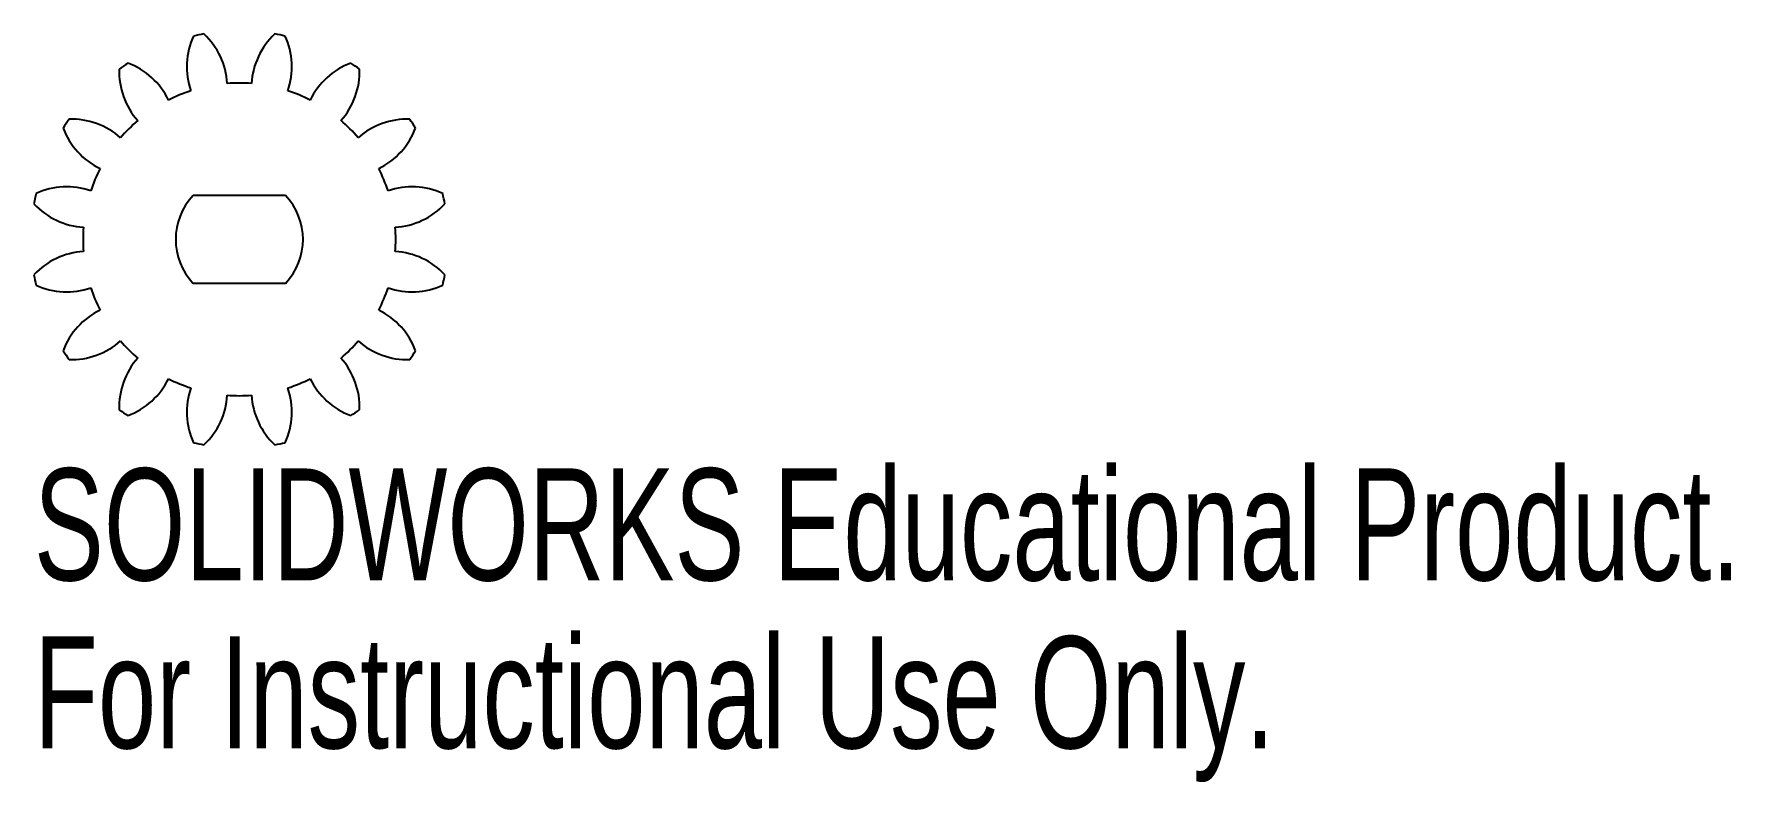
# Model space of a CAD drawing. Header units: millimetres. Extents: x -8.9 to 64.4, y -23.4 to 8.9.
import ezdxf

# ---------------------------------------------------------------- set-up
doc = ezdxf.new("R2010")
doc.units = ezdxf.units.MM
doc.styles.add('SLDTEXTSTYLE0', font='TXT', dxfattribs={"width": 0.7})

msp = doc.modelspace()

# ---------------------------------------------------------------- linework, layer by layer
at = {"color": 7, "linetype": 'Continuous', "lineweight": 25}
for p, q in [((1.988, 1.9), (-1.988, 1.9)), ((1.988, -1.9), (-1.988, -1.9))]:
    msp.add_line(p, q, dxfattribs=at)
for centre, radius, start, end in [((0, 0), 9, 99.78746, 102.71254), ((-3.718, 6.534), 3.2, 3.49025, 46.86477), ((3.718, 6.534), 3.2, 133.13523, 176.50975), ((0, 0), 9, 77.28746, 80.21254), ((0.934, 7.459), 3.2, 155.63523, 199.00975), ((-0.934, 7.459), 3.2, 340.99025, 24.36477), ((-1.991, 7.249), 3.2, 178.13523, 221.50975), ((0, 0), 9, 122.28746, 125.21254), ((-5.935, 4.614), 3.2, 25.99025, 69.36477), ((5.935, 4.614), 3.2, 110.63523, 154.00975), ((1.991, 7.249), 3.2, 318.49025, 1.86477), ((0, 0), 9, 54.78746, 57.71254), ((0, 0), 6.749, 85.54877, 94.45123), ((0, 0), 6.749, 108.04877, 116.95123), ((0, 0), 6.749, 63.04877, 71.95123), ((0, 0), 9, 144.78746, 147.71254), ((-7.249, 1.991), 3.2, 48.49025, 91.86477), ((7.249, 1.991), 3.2, 88.13523, 131.50975), ((0, 0), 9, 32.28746, 35.21254), ((-4.614, 5.935), 3.2, 200.63523, 244.00975), ((0, 0), 6.749, 130.54877, 139.45123), ((0, 0), 6.749, 40.54877, 49.45123), ((4.614, 5.935), 3.2, 295.99025, 339.36477), ((0, 0), 6.749, 153.04877, 161.95123), ((0, 0), 6.749, 18.04877, 26.95123), ((-7.459, -0.934), 3.2, 70.99025, 114.36477), ((7.459, -0.934), 3.2, 65.63523, 109.00975), ((0, 0), 9, 167.28746, 170.21254), ((-6.534, 3.718), 3.2, 223.13523, 266.50975), ((0, 0), 2.75, 136.29789, 223.70211), ((0, 0), 2.75, 316.29789, 43.70211), ((6.534, 3.718), 3.2, 273.49025, 316.86477), ((0, 0), 9, 9.78746, 12.71254), ((0, 0), 6.749, 175.54877, 184.45123), ((0, 0), 6.749, 355.54877, 4.45123), ((-6.534, -3.718), 3.2, 93.49025, 136.86477), ((6.534, -3.718), 3.2, 43.13523, 86.50975), ((0, 0), 9, 189.78746, 192.71254), ((-7.459, 0.934), 3.2, 245.63523, 289.00975), ((0, 0), 6.749, 198.04877, 206.95123), ((0, 0), 6.749, 333.04877, 341.95123), ((7.459, 0.934), 3.2, 250.99025, 294.36477), ((0, 0), 9, 347.28746, 350.21254), ((-4.614, -5.935), 3.2, 115.99025, 159.36477), ((4.614, -5.935), 3.2, 20.63523, 64.00975), ((-7.249, -1.991), 3.2, 268.13523, 311.50975), ((0, 0), 6.749, 220.54877, 229.45123), ((0, 0), 6.749, 310.54877, 319.45123), ((7.249, -1.991), 3.2, 228.49025, 271.86477), ((0, 0), 9, 212.28746, 215.21254), ((-1.991, -7.249), 3.2, 138.49025, 181.86477), ((1.991, -7.249), 3.2, 358.13523, 41.50975), ((0, 0), 9, 324.78746, 327.71254), ((-5.935, -4.614), 3.2, 290.63523, 334.00975), ((0, 0), 6.749, 243.04877, 251.95123), ((0.934, -7.459), 3.2, 160.99025, 204.36477), ((-0.934, -7.459), 3.2, 335.63523, 19.00975), ((0, 0), 6.749, 288.04877, 296.95123), ((5.935, -4.614), 3.2, 205.99025, 249.36477), ((-3.718, -6.534), 3.2, 313.13523, 356.50975), ((0, 0), 6.749, 265.54877, 274.45123), ((3.718, -6.534), 3.2, 183.49025, 226.86477), ((0, 0), 9, 234.78746, 237.71254), ((0, 0), 9, 302.28746, 305.21254), ((0, 0), 9, 257.28746, 260.21254), ((0, 0), 9, 279.78746, 282.71254)]:
    msp.add_arc(centre, radius, start, end, dxfattribs=at)

# ---------------------------------------------------------------- texts
at = {"color": 7, "linetype": 'Continuous', "char_height": 4.83362, "attachment_point": 1, "style": 'SLDTEXTSTYLE0'}
for s, insert in [('SOLIDWORKS Educational Product.', (-8.869, -9.889)), ('For Instructional Use Only.', (-8.869, -17.139))]:
    msp.add_mtext(s, dxfattribs=dict(at, insert=insert))

doc.saveas('drawing.dxf')
